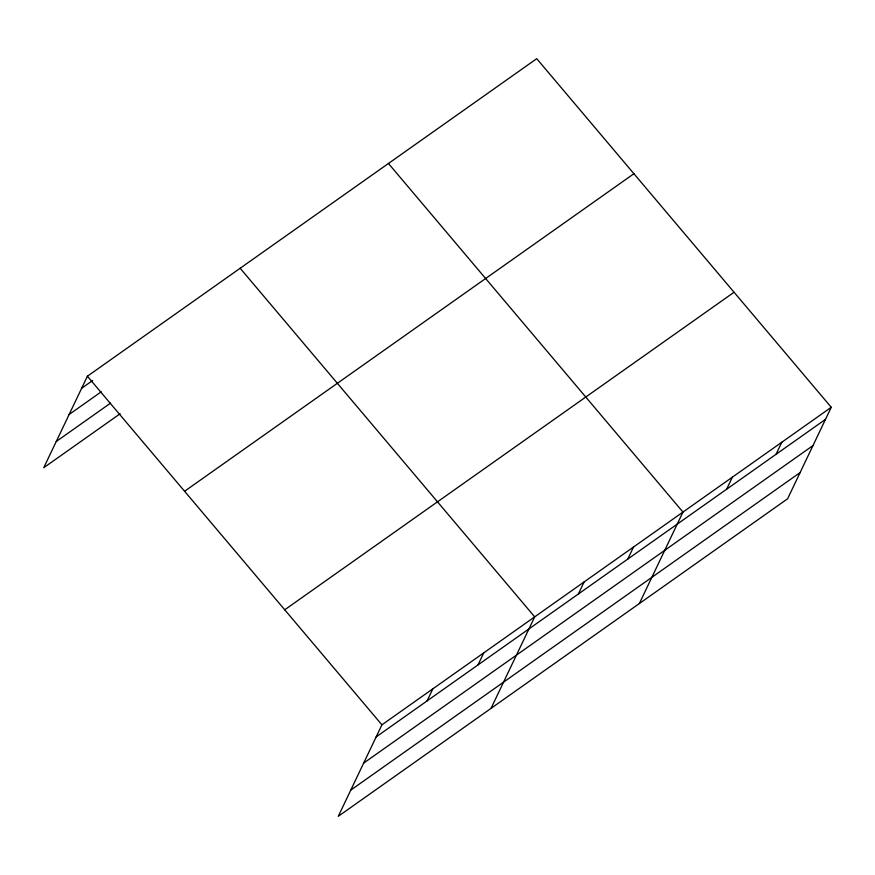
<?xml version="1.0" encoding="UTF-8"?>
<svg xmlns="http://www.w3.org/2000/svg" width="875" height="875" viewBox="0 0 875 875"><rect width="100%" height="100%" fill="white"/><g stroke="black" fill="none" stroke-linecap="round" stroke-linejoin="round"><path stroke-width="1.31" d="M831.25 407.291L381.916 724.828L338.275 816.32L787.609 498.772L831.25 407.291L536.725 58.68L87.391 376.228L43.75 467.709L120.138 413.733M427.077 700.919L432.841 688.844M478.002 664.923L483.766 652.848M491.05 708.356L534.691 616.864L240.166 268.253M578.353 594.005L584.117 581.93M627.78 559.081L633.544 547.006M639.33 603.564L682.97 512.072L388.445 163.472M726.633 489.212L732.397 477.148M776.07 454.289L781.823 442.214M81.627 388.292L92.706 380.472M69.125 414.498L101.237 391.814M56.252 441.503L110.502 403.167M184.581 491.269L633.916 173.72M284.725 609.788L734.059 292.25M376.152 736.903L825.497 419.355M363.65 763.109L812.995 445.561M350.777 790.114L800.111 472.566M87.391 376.228L381.916 724.828"/></g></svg>
